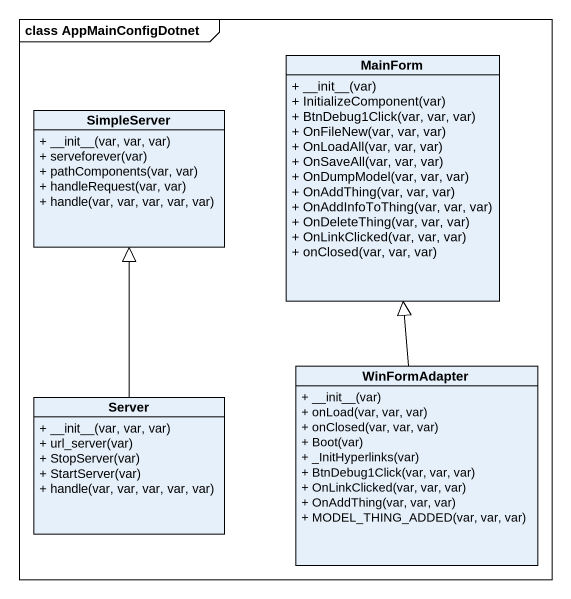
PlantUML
@startuml
mainframe class AppMainConfigDotnet
hide circle
hide empty members
skinparam classAttributeIconSize 0
class MainForm {
  + ~__init~__(var)
  + InitializeComponent(var)
  + BtnDebug1Click(var, var, var)
  + OnFileNew(var, var, var)
  + OnLoadAll(var, var, var)
  + OnSaveAll(var, var, var)
  + OnDumpModel(var, var, var)
  + OnAddThing(var, var, var)
  + OnAddInfoToThing(var, var, var)
  + OnDeleteThing(var, var, var)
  + OnLinkClicked(var, var, var)
  + onClosed(var, var, var)
}
class SimpleServer {
  + ~__init~__(var, var, var)
  + serveforever(var)
  + pathComponents(var, var)
  + handleRequest(var, var)
  + handle(var, var, var, var, var)
}
class Server {
  + ~__init~__(var, var, var)
  + url_server(var)
  + StopServer(var)
  + StartServer(var)
  + handle(var, var, var, var, var)
}
class WinFormAdapter {
  + ~__init~__(var)
  + onLoad(var, var, var)
  + onClosed(var, var, var)
  + Boot(var)
  + _InitHyperlinks(var)
  + BtnDebug1Click(var, var, var)
  + OnLinkClicked(var, var, var)
  + OnAddThing(var, var, var)
  + MODEL_THING_ADDED(var, var, var)
}
Server -up-|> SimpleServer
WinFormAdapter -up-|> MainForm
@enduml
